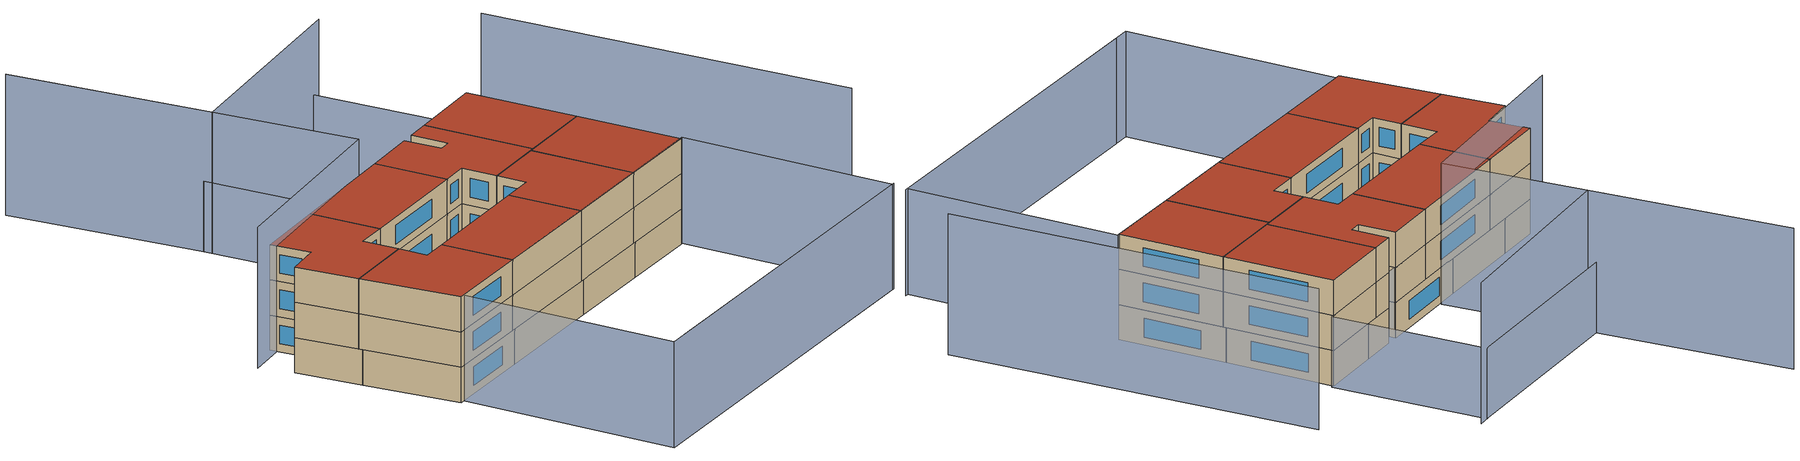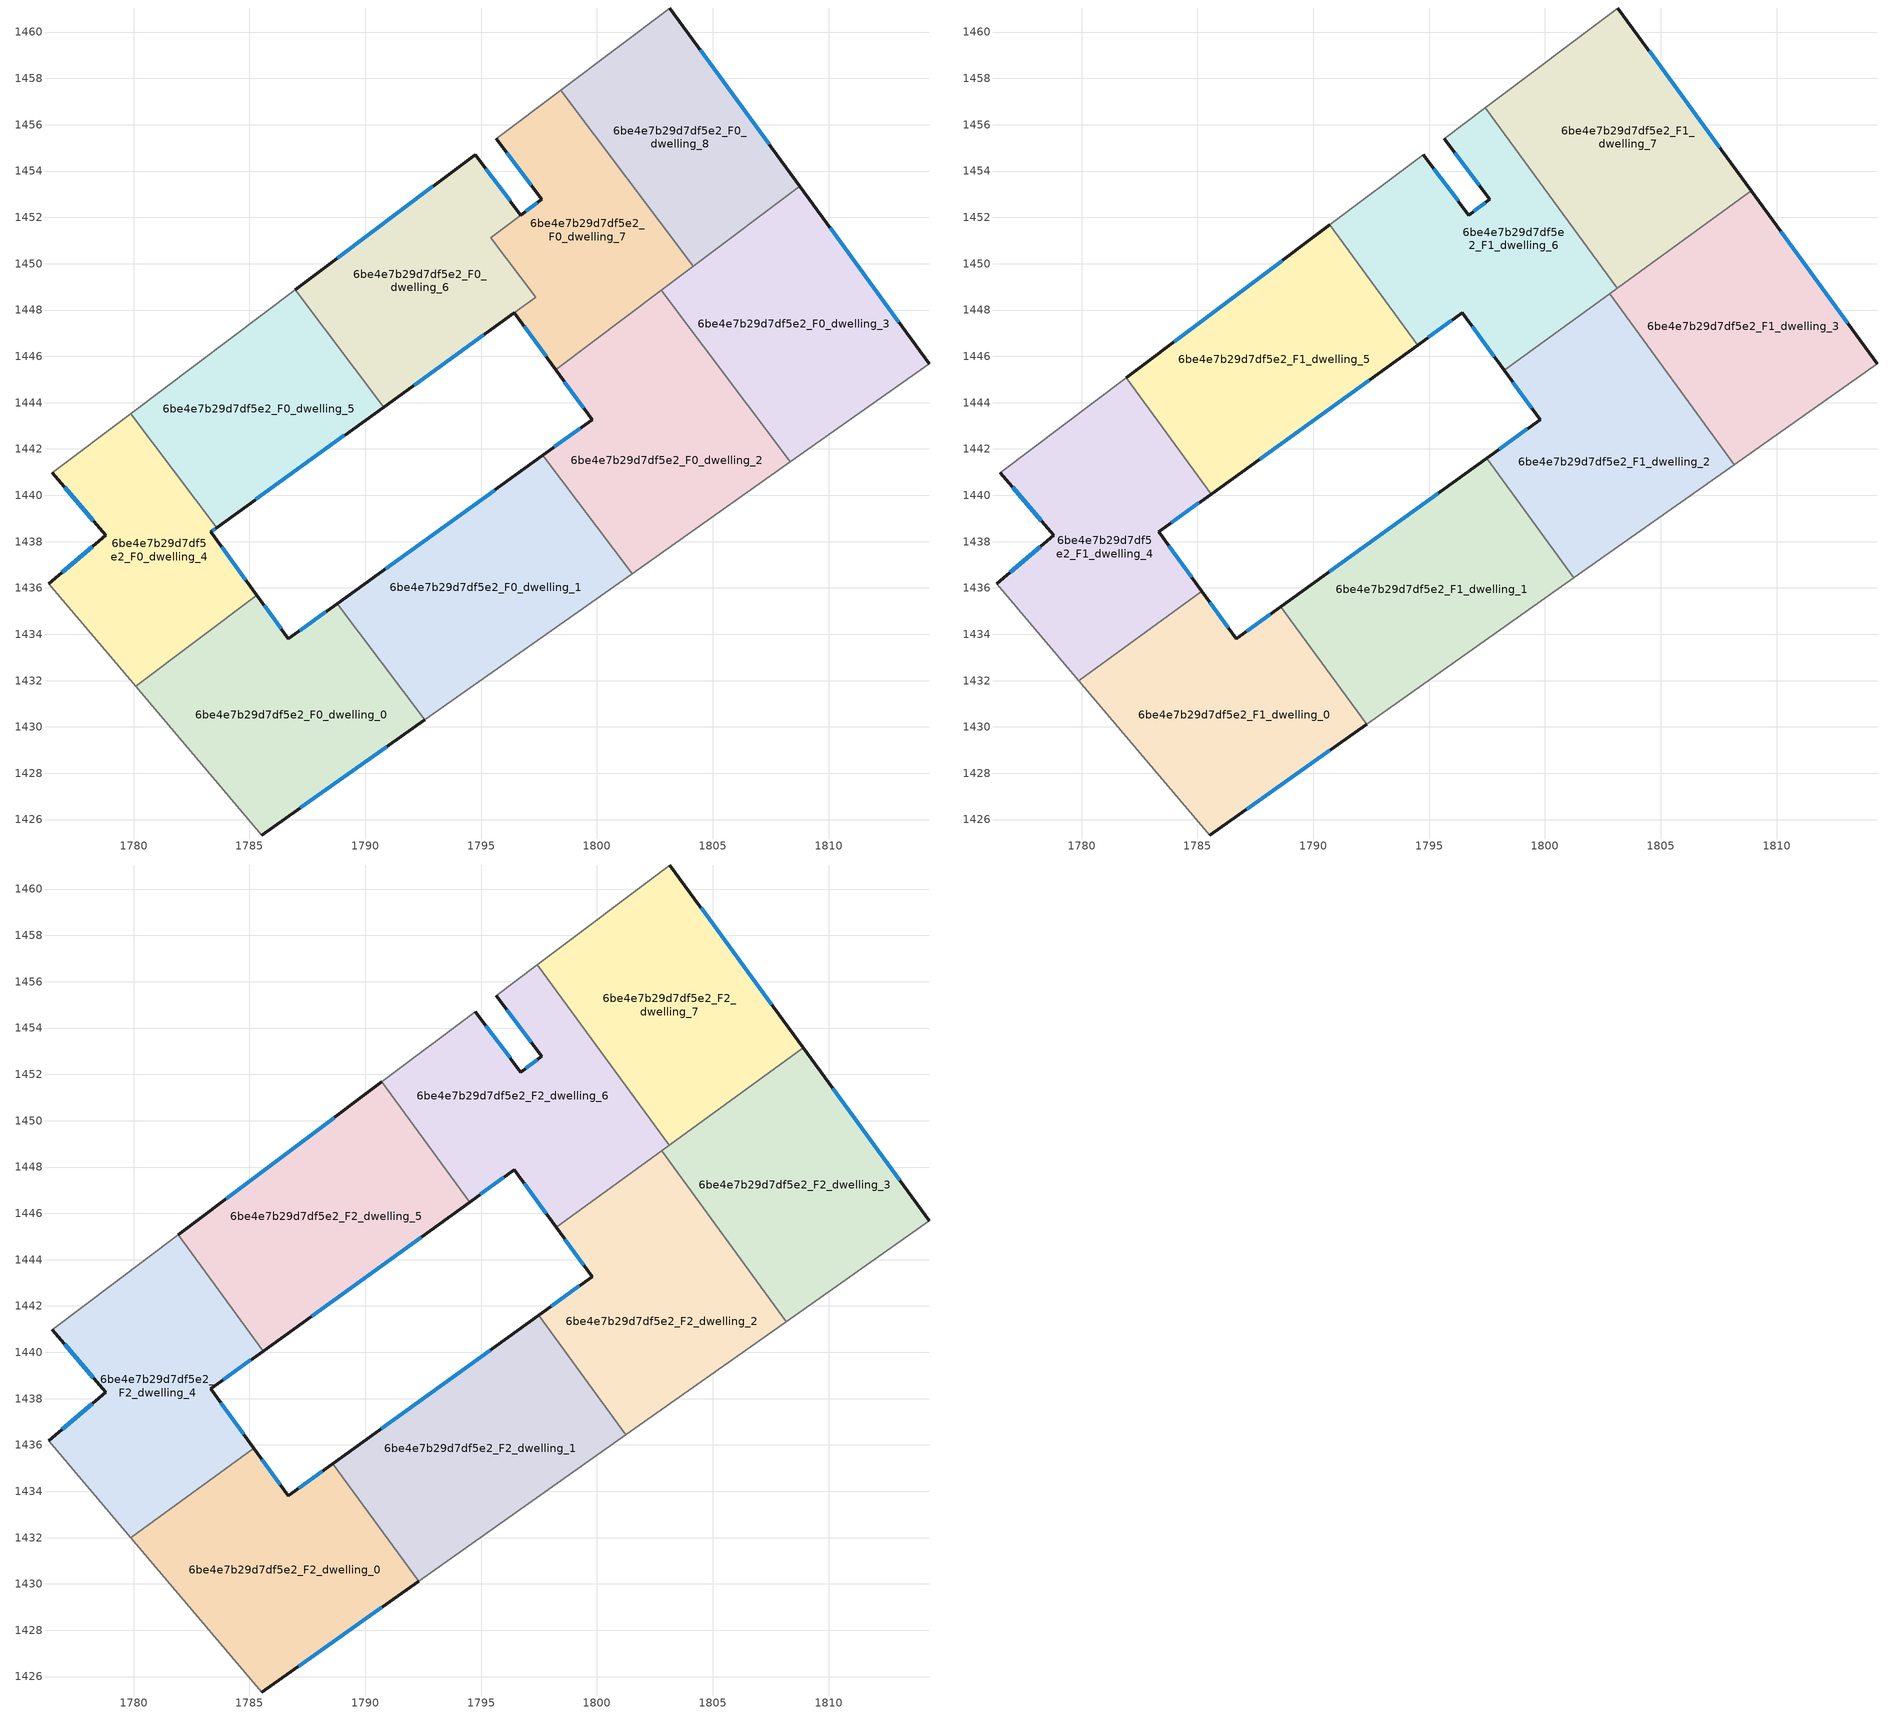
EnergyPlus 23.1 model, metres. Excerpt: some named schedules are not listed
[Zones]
6be4e7b29d7df5e2_F0_dwelling_0
 floor ground (EU_floor_Construction): 1788.79,1435.32 1792.57,1430.3 1785.54,1425.33 1780.09,1431.75 1785.32,1435.69 1786.68,1433.8 z0
 wall outside (EU_wall_Construction): 1785.54,1425.33 1792.57,1430.3 / 1788.79,1435.32 1786.68,1433.8 1785.32,1435.69 z0:3
 wall to 6be4e7b29d7df5e2_F0_dwelling_1 (EU_wall_Construction): 1792.57,1430.3 1788.79,1435.32 z0:3
 wall adiabatic (EU_wall_Construction): 1780.09,1431.75 1785.54,1425.33 z0:3
 wall to 6be4e7b29d7df5e2_F0_dwelling_4 (EU_wall_Construction): 1785.32,1435.69 1780.09,1431.75 z0:3
 window (EU_Window_Construction): 1787.19,1426.5 1790.92,1429.14 / 1786.36,1434.25 1785.64,1435.25 / 1788.3,1434.97 1787.18,1434.16 z0.7:2.3
6be4e7b29d7df5e2_F0_dwelling_1
 floor ground (EU_floor_Construction): 1797.67,1441.73 1801.52,1436.62 1792.57,1430.3 1788.79,1435.32 z0
 wall outside (EU_wall_Construction): 1797.67,1441.73 1788.79,1435.32 z0:3
 wall to 6be4e7b29d7df5e2_F0_dwelling_2 (EU_wall_Construction): 1801.52,1436.62 1797.67,1441.73 z0:3
 wall adiabatic (EU_wall_Construction): 1792.57,1430.3 1801.52,1436.62 z0:3
 window (EU_Window_Construction): 1795.58,1440.23 1790.88,1436.83 z0.7:2.3
6be4e7b29d7df5e2_F0_dwelling_2
 floor ground (EU_floor_Construction): 1802.78,1448.85 1808.35,1441.45 1801.52,1436.62 1797.67,1441.73 1799.79,1443.26 1798.23,1445.42 z0
 wall outside (EU_wall_Construction): 1798.23,1445.42 1799.79,1443.26 1797.67,1441.73 z0:3
 wall to 6be4e7b29d7df5e2_F0_dwelling_3 (EU_wall_Construction): 1808.35,1441.45 1802.78,1448.85 z0:3
 wall adiabatic (EU_wall_Construction): 1801.52,1436.62 1808.35,1441.45 z0:3
 wall to 6be4e7b29d7df5e2_F0_dwelling_7 (EU_wall_Construction): 1802.78,1448.85 1798.23,1445.42 z0:3
 window (EU_Window_Construction): 1799.29,1442.9 1798.17,1442.09 / 1798.59,1444.91 1799.42,1443.77 z0.7:2.3
6be4e7b29d7df5e2_F0_dwelling_3
 floor ground (EU_floor_Construction): 1808.76,1453.35 1814.35,1445.68 1808.35,1441.45 1802.78,1448.85 z0
 wall outside (EU_wall_Construction): 1814.35,1445.68 1808.76,1453.35 z0:3
 wall adiabatic (EU_wall_Construction): 1808.35,1441.45 1814.35,1445.68 z0:3
 wall to 6be4e7b29d7df5e2_F0_dwelling_8 (EU_wall_Construction): 1808.76,1453.35 1804.16,1449.88 z0:3
 wall to 6be4e7b29d7df5e2_F0_dwelling_7 (EU_wall_Construction): 1804.16,1449.88 1802.78,1448.85 z0:3
 window (EU_Window_Construction): 1813.04,1447.48 1810.07,1451.55 z0.7:2.3
6be4e7b29d7df5e2_F0_dwelling_4
 floor ground (EU_floor_Construction): 1783.58,1438.6 1783.33,1438.42 1785.32,1435.69 1780.09,1431.75 1776.34,1436.18 1778.8,1438.27 1776.49,1440.98 1779.87,1443.52 z0
 wall outside (EU_wall_Construction): 1785.32,1435.69 1783.33,1438.42 1783.58,1438.6 / 1776.49,1440.98 1778.8,1438.27 1776.34,1436.18 z0:3
 wall to 6be4e7b29d7df5e2_F0_dwelling_5 (EU_wall_Construction): 1783.58,1438.6 1779.87,1443.52 z0:3
 wall adiabatic (EU_wall_Construction): 1776.34,1436.18 1780.09,1431.75 / 1779.87,1443.52 1776.49,1440.98 z0:3
 window (EU_Window_Construction): 1783.39,1438.46 1783.52,1438.56 / 1784.85,1436.33 1783.8,1437.78 / 1778.22,1437.78 1776.91,1436.67 / 1777.03,1440.35 1778.26,1438.91 z0.7:2.3
6be4e7b29d7df5e2_F0_dwelling_5
 floor ground (EU_floor_Construction): 1786.98,1448.87 1790.79,1443.8 1783.58,1438.6 1779.87,1443.52 z0
 wall outside (EU_wall_Construction): 1783.58,1438.6 1790.79,1443.8 z0:3
 wall adiabatic (EU_wall_Construction): 1786.98,1448.87 1779.87,1443.52 z0:3
 wall to 6be4e7b29d7df5e2_F0_dwelling_6 (EU_wall_Construction): 1790.79,1443.8 1786.98,1448.87 z0:3
 window (EU_Window_Construction): 1785.27,1439.82 1789.1,1442.58 z0.7:2.3
 ceiling adiabatic (EU_roof_Construction): 1790.79,1443.81 1786.98,1448.87 1781.94,1445.08 1785.59,1440.06 z3
6be4e7b29d7df5e2_F0_dwelling_6
 floor ground (EU_floor_Construction): 1794.75,1454.71 1796.72,1452.1 1795.42,1451.13 1797.36,1448.55 1790.79,1443.8 1786.98,1448.87 z0
 wall outside (EU_wall_Construction): 1790.79,1443.8 1796.43,1447.88 / 1796.72,1452.1 1794.75,1454.71 1786.98,1448.87 z0:3
 wall to 6be4e7b29d7df5e2_F0_dwelling_7 (EU_wall_Construction): 1796.44,1447.88 1797.36,1448.55 1795.43,1451.12 / 1795.42,1451.13 1796.72,1452.1 z0:3
 window (EU_Window_Construction): 1792.11,1444.76 1795.11,1446.92 / 1792.92,1453.34 1788.8,1450.24 / 1796.26,1452.71 1795.21,1454.1 z0.7:2.3
 ceiling adiabatic (EU_roof_Construction): 1794.51,1446.49 1790.72,1451.68 1786.98,1448.87 1790.79,1443.81 z3
6be4e7b29d7df5e2_F0_dwelling_7
 floor ground (EU_floor_Construction): 1798.43,1457.49 1804.16,1449.88 1798.23,1445.42 1796.44,1447.88 1797.36,1448.55 1795.43,1451.12 1796.72,1452.1 1797.63,1452.78 1795.65,1455.4 z0
 wall outside (EU_wall_Construction): 1795.65,1455.4 1797.63,1452.78 1796.72,1452.1 / 1796.44,1447.88 1798.23,1445.42 z0:3
 wall adiabatic (EU_wall_Construction): 1798.43,1457.49 1795.65,1455.4 z0:3
 wall to 6be4e7b29d7df5e2_F0_dwelling_8 (EU_wall_Construction): 1804.16,1449.88 1798.43,1457.49 z0:3
 window (EU_Window_Construction): 1797.42,1452.62 1796.94,1452.26 / 1796.12,1454.78 1797.16,1453.39 / 1796.86,1447.3 1797.81,1445.99 z0.7:2.3
6be4e7b29d7df5e2_F0_dwelling_8
 floor ground (EU_floor_Construction): 1803.15,1461.04 1808.76,1453.35 1804.16,1449.88 1798.43,1457.49 z0
 wall outside (EU_wall_Construction): 1808.76,1453.35 1803.15,1461.04 z0:3
 wall adiabatic (EU_wall_Construction): 1803.15,1461.04 1798.43,1457.49 z0:3
 window (EU_Window_Construction): 1807.44,1455.15 1804.47,1459.23 z0.7:2.3
6be4e7b29d7df5e2_F1_dwelling_0
 floor to 6be4e7b29d7df5e2_F0_dwelling_0 (EU_floor_Construction): 1788.6,1435.18 1792.3,1430.11 1785.54,1425.33 1780.09,1431.75 1785.32,1435.69 1786.68,1433.8 z3
 floor to 6be4e7b29d7df5e2_F0_dwelling_4 (EU_floor_Construction): 1785.19,1435.87 1785.32,1435.69 1780.09,1431.75 1779.88,1432 z3
 wall outside (EU_wall_Construction): 1785.54,1425.33 1792.3,1430.11 / 1788.6,1435.18 1786.68,1433.8 1785.19,1435.87 z3:6
 wall to 6be4e7b29d7df5e2_F1_dwelling_1 (EU_wall_Construction): 1792.3,1430.11 1788.6,1435.18 z3:6
 wall adiabatic (EU_wall_Construction): 1779.88,1432 1785.54,1425.33 z3:6
 wall to 6be4e7b29d7df5e2_F1_dwelling_4 (EU_wall_Construction): 1785.19,1435.87 1779.88,1432 z3:6
 window (EU_Window_Construction): 1787.13,1426.46 1790.71,1428.99 / 1786.33,1434.29 1785.54,1435.38 / 1788.15,1434.86 1787.13,1434.13 z3.7:5.3
6be4e7b29d7df5e2_F1_dwelling_1
 floor to 6be4e7b29d7df5e2_F0_dwelling_1 (EU_floor_Construction): 1797.48,1441.6 1801.25,1436.43 1792.57,1430.3 1788.79,1435.32 z3
 floor to 6be4e7b29d7df5e2_F0_dwelling_0 (EU_floor_Construction): 1788.79,1435.32 1792.57,1430.3 1792.3,1430.11 1788.6,1435.18 z3
 wall outside (EU_wall_Construction): 1797.48,1441.6 1788.6,1435.18 z3:6
 wall to 6be4e7b29d7df5e2_F1_dwelling_2 (EU_wall_Construction): 1801.25,1436.43 1797.48,1441.6 z3:6
 wall adiabatic (EU_wall_Construction): 1792.3,1430.11 1801.25,1436.43 z3:6
 window (EU_Window_Construction): 1795.4,1440.09 1790.69,1436.69 z3.7:5.3
6be4e7b29d7df5e2_F1_dwelling_2
 floor to 6be4e7b29d7df5e2_F0_dwelling_2 (EU_floor_Construction): 1802.79,1448.7 1808.18,1441.32 1801.52,1436.62 1797.67,1441.73 1799.79,1443.26 1798.25,1445.39 z3
 floor to 6be4e7b29d7df5e2_F0_dwelling_1 (EU_floor_Construction): 1797.67,1441.73 1801.52,1436.62 1801.25,1436.43 1797.48,1441.6 z3
 wall outside (EU_wall_Construction): 1798.25,1445.39 1799.79,1443.26 1797.48,1441.6 z3:6
 wall to 6be4e7b29d7df5e2_F1_dwelling_3 (EU_wall_Construction): 1808.18,1441.32 1802.79,1448.7 z3:6
 wall adiabatic (EU_wall_Construction): 1801.25,1436.43 1808.18,1441.32 z3:6
 wall to 6be4e7b29d7df5e2_F1_dwelling_6 (EU_wall_Construction): 1802.79,1448.7 1798.25,1445.39 z3:6
 window (EU_Window_Construction): 1799.25,1442.87 1798.02,1441.99 / 1798.61,1444.89 1799.43,1443.76 z3.7:5.3
6be4e7b29d7df5e2_F1_dwelling_3
 floor to 6be4e7b29d7df5e2_F0_dwelling_3 (EU_floor_Construction): 1808.9,1453.15 1814.35,1445.68 1808.35,1441.45 1802.86,1448.75 z3
 floor to 6be4e7b29d7df5e2_F0_dwelling_2 (EU_floor_Construction): 1802.86,1448.75 1808.35,1441.45 1808.18,1441.32 1802.79,1448.7 z3
 wall outside (EU_wall_Construction): 1814.35,1445.68 1808.9,1453.15 z3:6
 wall adiabatic (EU_wall_Construction): 1808.18,1441.32 1814.35,1445.68 z3:6
 wall to 6be4e7b29d7df5e2_F1_dwelling_7 (EU_wall_Construction): 1808.9,1453.15 1803.12,1448.94 z3:6
 wall to 6be4e7b29d7df5e2_F1_dwelling_6 (EU_wall_Construction): 1803.12,1448.94 1802.8,1448.7 z3:6
 window (EU_Window_Construction): 1813.07,1447.44 1810.18,1451.4 z3.7:5.3
6be4e7b29d7df5e2_F1_dwelling_4
 floor to 6be4e7b29d7df5e2_F0_dwelling_4 (EU_floor_Construction): 1783.58,1438.6 1783.33,1438.42 1785.19,1435.87 1779.88,1432 1776.34,1436.18 1778.8,1438.27 1776.49,1440.98 1779.87,1443.52 z3
 floor to 6be4e7b29d7df5e2_F0_dwelling_5 (EU_floor_Construction): 1781.94,1445.08 1785.59,1440.06 1783.58,1438.6 1779.87,1443.52 z3
 wall outside (EU_wall_Construction): 1785.19,1435.87 1783.33,1438.42 1785.59,1440.06 / 1776.49,1440.98 1778.8,1438.27 1776.34,1436.18 z3:6
 wall to 6be4e7b29d7df5e2_F1_dwelling_5 (EU_wall_Construction): 1785.59,1440.06 1781.94,1445.08 z3:6
 wall adiabatic (EU_wall_Construction): 1776.34,1436.18 1779.88,1432 / 1781.94,1445.08 1776.49,1440.98 z3:6
 window (EU_Window_Construction): 1783.86,1438.81 1785.06,1439.67 / 1784.75,1436.47 1783.77,1437.82 / 1778.22,1437.78 1776.91,1436.67 / 1777.03,1440.35 1778.26,1438.91 z3.7:5.3
6be4e7b29d7df5e2_F1_dwelling_5
 floor adiabatic (EU_floor_Construction): 1790.72,1451.68 1794.51,1446.49 1785.59,1440.06 1781.94,1445.08 z3
 wall outside (EU_wall_Construction): 1790.72,1451.68 1781.94,1445.08 / 1785.59,1440.06 1794.51,1446.49 z3:6
 wall to 6be4e7b29d7df5e2_F1_dwelling_6 (EU_wall_Construction): 1794.51,1446.49 1790.72,1451.68 z3:6
 window (EU_Window_Construction): 1788.66,1450.13 1784,1446.63 / 1787.69,1441.57 1792.41,1444.98 z3.7:5.3
6be4e7b29d7df5e2_F1_dwelling_6
 floor to 6be4e7b29d7df5e2_F0_dwelling_6 (EU_floor_Construction): 1794.75,1454.71 1796.72,1452.1 1795.42,1451.13 1797.36,1448.55 1794.51,1446.49 1790.72,1451.68 z3
 floor to 6be4e7b29d7df5e2_F0_dwelling_3 (EU_floor_Construction): 1803.04,1449.04 1803.12,1448.94 1802.86,1448.75 1802.78,1448.85 z3
 floor to 6be4e7b29d7df5e2_F0_dwelling_7 (EU_floor_Construction): 1797.43,1456.74 1803.04,1449.04 1798.23,1445.42 1796.44,1447.88 1797.36,1448.55 1795.43,1451.12 1796.65,1452.05 1797.63,1452.78 1795.65,1455.4 z3
 floor to 6be4e7b29d7df5e2_F0_dwelling_2 (EU_floor_Construction): 1802.78,1448.85 1802.86,1448.75 1798.25,1445.39 1798.23,1445.42 z3
 wall outside (EU_wall_Construction): 1795.65,1455.4 1797.63,1452.78 1796.72,1452.1 1794.75,1454.71 / 1794.51,1446.49 1796.44,1447.88 1798.25,1445.39 z3:6
 wall adiabatic (EU_wall_Construction): 1797.43,1456.74 1795.65,1455.4 / 1794.75,1454.71 1790.72,1451.68 z3:6
 wall to 6be4e7b29d7df5e2_F1_dwelling_7 (EU_wall_Construction): 1803.12,1448.94 1797.43,1456.74 z3:6
 window (EU_Window_Construction): 1796.12,1454.78 1797.16,1453.39 / 1796.86,1447.3 1797.82,1445.97 / 1794.96,1446.82 1795.98,1447.56 / 1796.26,1452.71 1795.21,1454.1 / 1797.42,1452.62 1796.94,1452.26 z3.7:5.3
6be4e7b29d7df5e2_F1_dwelling_7
 floor to 6be4e7b29d7df5e2_F0_dwelling_7 (EU_floor_Construction): 1798.43,1457.48 1804.16,1449.88 1803.04,1449.04 1797.43,1456.74 z3
 floor to 6be4e7b29d7df5e2_F0_dwelling_8 (EU_floor_Construction): 1803.15,1461.04 1808.76,1453.35 1804.16,1449.88 1798.43,1457.48 z3
 floor to 6be4e7b29d7df5e2_F0_dwelling_3 (EU_floor_Construction): 1808.76,1453.35 1808.9,1453.15 1803.12,1448.94 1803.04,1449.04 z3
 wall outside (EU_wall_Construction): 1808.9,1453.15 1803.15,1461.04 z3:6
 wall adiabatic (EU_wall_Construction): 1803.15,1461.04 1797.43,1456.74 z3:6
 window (EU_Window_Construction): 1807.55,1455.01 1804.5,1459.19 z3.7:5.3
6be4e7b29d7df5e2_F2_dwelling_0
 floor to 6be4e7b29d7df5e2_F1_dwelling_0 (EU_floor_Construction): 1788.6,1435.18 1792.3,1430.11 1785.54,1425.33 1779.88,1432 1785.19,1435.87 1786.68,1433.8 z6
 wall outside (EU_wall_Construction): 1785.54,1425.33 1792.3,1430.11 / 1788.6,1435.18 1786.68,1433.8 1785.19,1435.87 z6:9
 wall to 6be4e7b29d7df5e2_F2_dwelling_1 (EU_wall_Construction): 1792.3,1430.11 1788.6,1435.18 z6:9
 wall adiabatic (EU_wall_Construction): 1779.88,1432 1785.54,1425.33 z6:9
 wall to 6be4e7b29d7df5e2_F2_dwelling_4 (EU_wall_Construction): 1785.19,1435.87 1779.88,1432 z6:9
 window (EU_Window_Construction): 1787.13,1426.46 1790.71,1428.99 / 1786.33,1434.29 1785.54,1435.38 / 1788.15,1434.86 1787.13,1434.13 z6.7:8.3
 roof outside (EU_roof_Construction): 1792.3,1430.11 1788.6,1435.18 1786.68,1433.8 1785.19,1435.87 1779.88,1432 1785.54,1425.33 z9
6be4e7b29d7df5e2_F2_dwelling_1
 floor to 6be4e7b29d7df5e2_F1_dwelling_1 (EU_floor_Construction): 1797.48,1441.6 1801.25,1436.43 1792.3,1430.11 1788.6,1435.18 z6
 wall outside (EU_wall_Construction): 1797.48,1441.6 1788.6,1435.18 z6:9
 wall to 6be4e7b29d7df5e2_F2_dwelling_2 (EU_wall_Construction): 1801.25,1436.43 1797.48,1441.6 z6:9
 wall adiabatic (EU_wall_Construction): 1792.3,1430.11 1801.25,1436.43 z6:9
 window (EU_Window_Construction): 1795.4,1440.09 1790.69,1436.69 z6.7:8.3
 roof outside (EU_roof_Construction): 1801.25,1436.43 1797.48,1441.6 1788.6,1435.18 1792.3,1430.11 z9
6be4e7b29d7df5e2_F2_dwelling_2
 floor to 6be4e7b29d7df5e2_F1_dwelling_2 (EU_floor_Construction): 1802.79,1448.7 1808.18,1441.32 1801.25,1436.43 1797.48,1441.6 1799.79,1443.26 1798.25,1445.39 z6
 wall outside (EU_wall_Construction): 1798.25,1445.39 1799.79,1443.26 1797.48,1441.6 z6:9
 wall to 6be4e7b29d7df5e2_F2_dwelling_3 (EU_wall_Construction): 1808.18,1441.32 1802.79,1448.7 z6:9
 wall adiabatic (EU_wall_Construction): 1801.25,1436.43 1808.18,1441.32 z6:9
 wall to 6be4e7b29d7df5e2_F2_dwelling_6 (EU_wall_Construction): 1802.79,1448.7 1798.25,1445.39 z6:9
 window (EU_Window_Construction): 1799.25,1442.87 1798.02,1441.99 / 1798.61,1444.89 1799.43,1443.76 z6.7:8.3
 roof outside (EU_roof_Construction): 1808.18,1441.32 1802.79,1448.7 1798.25,1445.39 1799.79,1443.26 1797.48,1441.6 1801.25,1436.43 z9
6be4e7b29d7df5e2_F2_dwelling_3
 floor to 6be4e7b29d7df5e2_F1_dwelling_3 (EU_floor_Construction): 1808.9,1453.15 1814.35,1445.68 1808.18,1441.32 1802.79,1448.7 z6
 wall outside (EU_wall_Construction): 1814.35,1445.68 1808.9,1453.15 z6:9
 wall adiabatic (EU_wall_Construction): 1808.18,1441.32 1814.35,1445.68 z6:9
 wall to 6be4e7b29d7df5e2_F2_dwelling_7 (EU_wall_Construction): 1808.9,1453.15 1803.12,1448.94 z6:9
 wall to 6be4e7b29d7df5e2_F2_dwelling_6 (EU_wall_Construction): 1803.12,1448.94 1802.8,1448.7 z6:9
 window (EU_Window_Construction): 1813.07,1447.44 1810.18,1451.4 z6.7:8.3
 roof outside (EU_roof_Construction): 1814.35,1445.68 1808.9,1453.15 1802.79,1448.7 1808.18,1441.32 z9
6be4e7b29d7df5e2_F2_dwelling_4
 floor to 6be4e7b29d7df5e2_F1_dwelling_4 (EU_floor_Construction): 1781.94,1445.08 1785.59,1440.06 1783.33,1438.42 1785.19,1435.87 1779.88,1432 1776.34,1436.18 1778.8,1438.27 1776.49,1440.98 z6
 wall outside (EU_wall_Construction): 1785.19,1435.87 1783.33,1438.42 1785.59,1440.06 / 1776.49,1440.98 1778.8,1438.27 1776.34,1436.18 z6:9
 wall to 6be4e7b29d7df5e2_F2_dwelling_5 (EU_wall_Construction): 1785.59,1440.06 1781.94,1445.08 z6:9
 wall adiabatic (EU_wall_Construction): 1776.34,1436.18 1779.88,1432 / 1781.94,1445.08 1776.49,1440.98 z6:9
 window (EU_Window_Construction): 1783.86,1438.81 1785.06,1439.67 / 1784.75,1436.47 1783.77,1437.82 / 1778.22,1437.78 1776.91,1436.67 / 1777.03,1440.35 1778.26,1438.91 z6.7:8.3
 roof outside (EU_roof_Construction): 1785.19,1435.87 1783.33,1438.42 1785.59,1440.06 1781.94,1445.08 1776.49,1440.98 1778.8,1438.27 1776.34,1436.18 1779.88,1432 z9
6be4e7b29d7df5e2_F2_dwelling_5
 floor to 6be4e7b29d7df5e2_F1_dwelling_5 (EU_floor_Construction): 1790.72,1451.68 1794.51,1446.49 1785.59,1440.06 1781.94,1445.08 z6
 wall outside (EU_wall_Construction): 1790.72,1451.68 1781.94,1445.08 / 1785.59,1440.06 1794.51,1446.49 z6:9
 wall to 6be4e7b29d7df5e2_F2_dwelling_6 (EU_wall_Construction): 1794.51,1446.49 1790.72,1451.68 z6:9
 window (EU_Window_Construction): 1788.66,1450.13 1784,1446.63 / 1787.69,1441.57 1792.41,1444.98 z6.7:8.3
 roof outside (EU_roof_Construction): 1794.51,1446.49 1790.72,1451.68 1781.94,1445.08 1785.59,1440.06 z9
6be4e7b29d7df5e2_F2_dwelling_6
 floor to 6be4e7b29d7df5e2_F1_dwelling_6 (EU_floor_Construction): 1797.43,1456.74 1803.12,1448.94 1798.25,1445.39 1796.44,1447.88 1794.51,1446.49 1790.72,1451.68 1794.75,1454.71 1796.72,1452.1 1797.63,1452.78 1795.65,1455.4 z6
 wall outside (EU_wall_Construction): 1795.65,1455.4 1797.63,1452.78 1796.72,1452.1 1794.75,1454.71 / 1794.51,1446.49 1796.44,1447.88 1798.25,1445.39 z6:9
 wall adiabatic (EU_wall_Construction): 1797.43,1456.74 1795.65,1455.4 / 1794.75,1454.71 1790.72,1451.68 z6:9
 wall to 6be4e7b29d7df5e2_F2_dwelling_7 (EU_wall_Construction): 1803.12,1448.94 1797.43,1456.74 z6:9
 window (EU_Window_Construction): 1796.12,1454.78 1797.16,1453.39 / 1796.86,1447.3 1797.82,1445.97 / 1794.96,1446.82 1795.98,1447.56 / 1796.26,1452.71 1795.21,1454.1 / 1797.42,1452.62 1796.94,1452.26 z6.7:8.3
 roof outside (EU_roof_Construction): 1803.12,1448.94 1797.43,1456.74 1795.65,1455.4 1797.63,1452.78 1796.72,1452.1 1794.75,1454.71 1790.72,1451.68 1794.51,1446.49 1796.44,1447.88 1798.25,1445.39 z9
6be4e7b29d7df5e2_F2_dwelling_7
 floor to 6be4e7b29d7df5e2_F1_dwelling_7 (EU_floor_Construction): 1803.15,1461.04 1808.9,1453.15 1803.12,1448.94 1797.43,1456.74 z6
 wall outside (EU_wall_Construction): 1808.9,1453.15 1803.15,1461.04 z6:9
 wall adiabatic (EU_wall_Construction): 1803.15,1461.04 1797.43,1456.74 z6:9
 window (EU_Window_Construction): 1807.55,1455.01 1804.5,1459.19 z6.7:8.3
 roof outside (EU_roof_Construction): 1808.9,1453.15 1803.15,1461.04 1797.43,1456.74 1803.12,1448.94 z9
shading: 1798,1411.16 1825.57,1430.71 / 1825.37,1430.56 1796.73,1410.24 / 1796.73,1410.24 1785.86,1425.56 / 1785.86,1425.56 1814.5,1445.88 / 1814.5,1445.88 1825.37,1430.56 z0:9; 1769.38,1473.64 1788.71,1450.32 / 1788.71,1450.32 1774.13,1438.24 / 1795.97,1472.68 1780.67,1460.01 / 1780.67,1460.01 1769.38,1473.65 / 1827.62,1442.55 1807.92,1468.25 z0:12; 1780.2,1460.57 1795.15,1472 / 1795.15,1472 1803.39,1461.22 / 1803.39,1461.22 1788.44,1449.79 / 1788.44,1449.79 1780.2,1460.57 z0:6
[Building]
EU S2 Campaign: North Axis=0; Terrain=City; Solar Distribution=FullExterior
[Site:Location]
Budapest.Ferenc.Liszt.Intl.AP: Latitude=47.437; Longitude=19.256; Time Zone=1; Elevation=185
[SizingPeriod:WeatherFileDays]
AnnualSizingPeriod: Begin Month=1; Begin Day of Month=1; End Month=12; End Day of Month=31; Day of Week for Start Day=Monday; Use Weather File Daylight Saving Period=No; Use Weather File Rain and Snow Indicators=No
[MATERIAL]
EU_InternalMass_Material: Roughness=MediumRough; Thickness=0.1; Conductivity=1; Density=1800; Specific Heat=900; Thermal Absorptance=0.9; Solar Absorptance=0.7; Visible Absorptance=0.7
[MATERIAL:NOMASS] Roughness=MediumRough; Thermal Absorptance=0.9; Solar Absorptance=0.7; Visible Absorptance=0.7
Name | Thermal Resistance
EU_wall_NoMass | 0.832559
EU_roof_NoMass | 1.39638
EU_floor_NoMass | 0.872794
[WINDOWMATERIAL:SIMPLEGLAZINGSYSTEM]
EU_Window_SimpleGlazing: UFactor=2.79869; Solar Heat Gain Coefficient=0.75; Visible Transmittance=0.75
[CONSTRUCTION]
EU_wall_Construction: EU_wall_NoMass
EU_roof_Construction: EU_roof_NoMass
EU_floor_Construction: EU_floor_NoMass
EU_Window_Construction: EU_Window_SimpleGlazing
EU_InternalMass_Construction: EU_InternalMass_Material
[ZONE] Type=1; Multiplier=1; Ceiling Height=autocalculate; Floor Area=autocalculate; Part of Total Floor Area=Yes
Name | Volume
6be4e7b29d7df5e2_F0_dwelling_0 | 208.327
6be4e7b29d7df5e2_F1_dwelling_0; 6be4e7b29d7df5e2_F2_dwelling_0 | 208.338
6be4e7b29d7df5e2_F0_dwelling_1 | 208.334
6be4e7b29d7df5e2_F1_dwelling_1; 6be4e7b29d7df5e2_F2_dwelling_1 | 208.351
6be4e7b29d7df5e2_F0_dwelling_2 | 208.349
6be4e7b29d7df5e2_F1_dwelling_2; 6be4e7b29d7df5e2_F2_dwelling_2; 6be4e7b29d7df5e2_F1_dwelling_6; 6be4e7b29d7df5e2_F2_dwelling_6 | 208.348
6be4e7b29d7df5e2_F0_dwelling_3 | 208.34
6be4e7b29d7df5e2_F1_dwelling_3; 6be4e7b29d7df5e2_F2_dwelling_3 | 208.326
6be4e7b29d7df5e2_F0_dwelling_4; 6be4e7b29d7df5e2_F0_dwelling_5 | 166.672
6be4e7b29d7df5e2_F1_dwelling_4; 6be4e7b29d7df5e2_F2_dwelling_4 | 208.339
6be4e7b29d7df5e2_F1_dwelling_5; 6be4e7b29d7df5e2_F2_dwelling_5 | 208.33
6be4e7b29d7df5e2_F0_dwelling_6 | 171.912
6be4e7b29d7df5e2_F0_dwelling_7 | 161.425
6be4e7b29d7df5e2_F1_dwelling_7; 6be4e7b29d7df5e2_F2_dwelling_7 | 208.325
6be4e7b29d7df5e2_F0_dwelling_8 | 166.685
[INTERNALMASS] Construction=EU_InternalMass_Construction
Name | Zone or ZoneList | Surface Area
6be4e7b29d7df5e2_F0_dwelling_0_EU_InternalMass | 6be4e7b29d7df5e2_F0_dwelling_0 | 69.4423
6be4e7b29d7df5e2_F0_dwelling_1_EU_InternalMass | 6be4e7b29d7df5e2_F0_dwelling_1 | 69.4446
6be4e7b29d7df5e2_F0_dwelling_2_EU_InternalMass | 6be4e7b29d7df5e2_F0_dwelling_2 | 69.4498
6be4e7b29d7df5e2_F0_dwelling_3_EU_InternalMass | 6be4e7b29d7df5e2_F0_dwelling_3 | 69.4469
6be4e7b29d7df5e2_F0_dwelling_4_EU_InternalMass | 6be4e7b29d7df5e2_F0_dwelling_4 | 55.5572
6be4e7b29d7df5e2_F0_dwelling_5_EU_InternalMass | 6be4e7b29d7df5e2_F0_dwelling_5 | 55.5574
6be4e7b29d7df5e2_F0_dwelling_6_EU_InternalMass | 6be4e7b29d7df5e2_F0_dwelling_6 | 57.3041
6be4e7b29d7df5e2_F0_dwelling_7_EU_InternalMass | 6be4e7b29d7df5e2_F0_dwelling_7 | 53.8123
6be4e7b29d7df5e2_F0_dwelling_8_EU_InternalMass | 6be4e7b29d7df5e2_F0_dwelling_8 | 55.5614
6be4e7b29d7df5e2_F1_dwelling_0_EU_InternalMass | 6be4e7b29d7df5e2_F1_dwelling_0 | 69.4461
6be4e7b29d7df5e2_F1_dwelling_1_EU_InternalMass | 6be4e7b29d7df5e2_F1_dwelling_1 | 69.4504
6be4e7b29d7df5e2_F1_dwelling_2_EU_InternalMass | 6be4e7b29d7df5e2_F1_dwelling_2 | 69.4495
6be4e7b29d7df5e2_F1_dwelling_3_EU_InternalMass | 6be4e7b29d7df5e2_F1_dwelling_3 | 69.4419
6be4e7b29d7df5e2_F1_dwelling_4_EU_InternalMass | 6be4e7b29d7df5e2_F1_dwelling_4 | 69.4463
6be4e7b29d7df5e2_F1_dwelling_5_EU_InternalMass | 6be4e7b29d7df5e2_F1_dwelling_5 | 69.4435
6be4e7b29d7df5e2_F1_dwelling_6_EU_InternalMass | 6be4e7b29d7df5e2_F1_dwelling_6 | 69.4492
6be4e7b29d7df5e2_F1_dwelling_7_EU_InternalMass | 6be4e7b29d7df5e2_F1_dwelling_7 | 69.4416
6be4e7b29d7df5e2_F2_dwelling_0_EU_InternalMass | 6be4e7b29d7df5e2_F2_dwelling_0 | 69.4461
6be4e7b29d7df5e2_F2_dwelling_1_EU_InternalMass | 6be4e7b29d7df5e2_F2_dwelling_1 | 69.4504
6be4e7b29d7df5e2_F2_dwelling_2_EU_InternalMass | 6be4e7b29d7df5e2_F2_dwelling_2 | 69.4495
6be4e7b29d7df5e2_F2_dwelling_3_EU_InternalMass | 6be4e7b29d7df5e2_F2_dwelling_3 | 69.4419
6be4e7b29d7df5e2_F2_dwelling_4_EU_InternalMass | 6be4e7b29d7df5e2_F2_dwelling_4 | 69.4463
6be4e7b29d7df5e2_F2_dwelling_5_EU_InternalMass | 6be4e7b29d7df5e2_F2_dwelling_5 | 69.4435
6be4e7b29d7df5e2_F2_dwelling_6_EU_InternalMass | 6be4e7b29d7df5e2_F2_dwelling_6 | 69.4492
6be4e7b29d7df5e2_F2_dwelling_7_EU_InternalMass | 6be4e7b29d7df5e2_F2_dwelling_7 | 69.4416
[OTHEREQUIPMENT] Fuel Type=Electricity; Design Level Calculation Method=Watts/Area; Power per Zone Floor Area=1; Fraction Latent=0; Fraction Radiant=0; Fraction Lost=0; Carbon Dioxide Generation Rate=0; EndUse Subcategory=EU_Step8_InternalGains
Name | Zone or ZoneList or Space or SpaceList | Schedule
EU_Step8_InternalGain_6be4e7b29d7df5e2_F0_dwelling_0_f000 | 6be4e7b29d7df5e2_F0_dwelling_0 | EU_Step8_GainSchedule_6be4e7b29d7df5e2_F0_dwelling_0_f000
EU_Step8_InternalGain_6be4e7b29d7df5e2_F0_dwelling_1_f000 | 6be4e7b29d7df5e2_F0_dwelling_1 | EU_Step8_GainSchedule_6be4e7b29d7df5e2_F0_dwelling_1_f000
EU_Step8_InternalGain_6be4e7b29d7df5e2_F0_dwelling_2_f000 | 6be4e7b29d7df5e2_F0_dwelling_2 | EU_Step8_GainSchedule_6be4e7b29d7df5e2_F0_dwelling_2_f000
EU_Step8_InternalGain_6be4e7b29d7df5e2_F0_dwelling_3_f000 | 6be4e7b29d7df5e2_F0_dwelling_3 | EU_Step8_GainSchedule_6be4e7b29d7df5e2_F0_dwelling_3_f000
EU_Step8_InternalGain_6be4e7b29d7df5e2_F0_dwelling_4_f000 | 6be4e7b29d7df5e2_F0_dwelling_4 | EU_Step8_GainSchedule_6be4e7b29d7df5e2_F0_dwelling_4_f000
EU_Step8_InternalGain_6be4e7b29d7df5e2_F0_dwelling_5_f000 | 6be4e7b29d7df5e2_F0_dwelling_5 | EU_Step8_GainSchedule_6be4e7b29d7df5e2_F0_dwelling_5_f000
EU_Step8_InternalGain_6be4e7b29d7df5e2_F0_dwelling_6_f000 | 6be4e7b29d7df5e2_F0_dwelling_6 | EU_Step8_GainSchedule_6be4e7b29d7df5e2_F0_dwelling_6_f000
EU_Step8_InternalGain_6be4e7b29d7df5e2_F0_dwelling_7_f000 | 6be4e7b29d7df5e2_F0_dwelling_7 | EU_Step8_GainSchedule_6be4e7b29d7df5e2_F0_dwelling_7_f000
EU_Step8_InternalGain_6be4e7b29d7df5e2_F0_dwelling_8_f000 | 6be4e7b29d7df5e2_F0_dwelling_8 | EU_Step8_GainSchedule_6be4e7b29d7df5e2_F0_dwelling_8_f000
EU_Step8_InternalGain_6be4e7b29d7df5e2_F1_dwelling_0_f000 | 6be4e7b29d7df5e2_F1_dwelling_0 | EU_Step8_GainSchedule_6be4e7b29d7df5e2_F1_dwelling_0_f000
EU_Step8_InternalGain_6be4e7b29d7df5e2_F1_dwelling_1_f000 | 6be4e7b29d7df5e2_F1_dwelling_1 | EU_Step8_GainSchedule_6be4e7b29d7df5e2_F1_dwelling_1_f000
EU_Step8_InternalGain_6be4e7b29d7df5e2_F1_dwelling_2_f000 | 6be4e7b29d7df5e2_F1_dwelling_2 | EU_Step8_GainSchedule_6be4e7b29d7df5e2_F1_dwelling_2_f000
EU_Step8_InternalGain_6be4e7b29d7df5e2_F1_dwelling_3_f000 | 6be4e7b29d7df5e2_F1_dwelling_3 | EU_Step8_GainSchedule_6be4e7b29d7df5e2_F1_dwelling_3_f000
EU_Step8_InternalGain_6be4e7b29d7df5e2_F1_dwelling_4_f000 | 6be4e7b29d7df5e2_F1_dwelling_4 | EU_Step8_GainSchedule_6be4e7b29d7df5e2_F1_dwelling_4_f000
EU_Step8_InternalGain_6be4e7b29d7df5e2_F1_dwelling_5_f000 | 6be4e7b29d7df5e2_F1_dwelling_5 | EU_Step8_GainSchedule_6be4e7b29d7df5e2_F1_dwelling_5_f000
EU_Step8_InternalGain_6be4e7b29d7df5e2_F1_dwelling_6_f000 | 6be4e7b29d7df5e2_F1_dwelling_6 | EU_Step8_GainSchedule_6be4e7b29d7df5e2_F1_dwelling_6_f000
EU_Step8_InternalGain_6be4e7b29d7df5e2_F1_dwelling_7_f000 | 6be4e7b29d7df5e2_F1_dwelling_7 | EU_Step8_GainSchedule_6be4e7b29d7df5e2_F1_dwelling_7_f000
EU_Step8_InternalGain_6be4e7b29d7df5e2_F2_dwelling_0_f000 | 6be4e7b29d7df5e2_F2_dwelling_0 | EU_Step8_GainSchedule_6be4e7b29d7df5e2_F2_dwelling_0_f000
EU_Step8_InternalGain_6be4e7b29d7df5e2_F2_dwelling_1_f000 | 6be4e7b29d7df5e2_F2_dwelling_1 | EU_Step8_GainSchedule_6be4e7b29d7df5e2_F2_dwelling_1_f000
EU_Step8_InternalGain_6be4e7b29d7df5e2_F2_dwelling_2_f000 | 6be4e7b29d7df5e2_F2_dwelling_2 | EU_Step8_GainSchedule_6be4e7b29d7df5e2_F2_dwelling_2_f000
EU_Step8_InternalGain_6be4e7b29d7df5e2_F2_dwelling_3_f000 | 6be4e7b29d7df5e2_F2_dwelling_3 | EU_Step8_GainSchedule_6be4e7b29d7df5e2_F2_dwelling_3_f000
EU_Step8_InternalGain_6be4e7b29d7df5e2_F2_dwelling_4_f000 | 6be4e7b29d7df5e2_F2_dwelling_4 | EU_Step8_GainSchedule_6be4e7b29d7df5e2_F2_dwelling_4_f000
EU_Step8_InternalGain_6be4e7b29d7df5e2_F2_dwelling_5_f000 | 6be4e7b29d7df5e2_F2_dwelling_5 | EU_Step8_GainSchedule_6be4e7b29d7df5e2_F2_dwelling_5_f000
EU_Step8_InternalGain_6be4e7b29d7df5e2_F2_dwelling_6_f000 | 6be4e7b29d7df5e2_F2_dwelling_6 | EU_Step8_GainSchedule_6be4e7b29d7df5e2_F2_dwelling_6_f000
EU_Step8_InternalGain_6be4e7b29d7df5e2_F2_dwelling_7_f000 | 6be4e7b29d7df5e2_F2_dwelling_7 | EU_Step8_GainSchedule_6be4e7b29d7df5e2_F2_dwelling_7_f000
[ZONEVENTILATION:DESIGNFLOWRATE] Schedule=EU_AlwaysOn; Design Flow Rate Calculation Method=AirChanges/Hour; Air Changes per Hour=0.475469; Ventilation Type=Natural; Fan Pressure Rise=0; Fan Total Efficiency=1; Constant Term Coefficient=1; Temperature Term Coefficient=0; Velocity Term Coefficient=0; Velocity Squared Term Coefficient=0; Minimum Indoor Temperature=-100; Maximum Indoor Temperature=100; Delta Temperature=-100; Minimum Outdoor Temperature=-100; Maximum Outdoor Temperature=100; Maximum Wind Speed=40
Name | Zone or ZoneList or Space or SpaceList
EU_ConstantAir_6be4e7b29d7df5e2_F0_dwelling_0 | 6be4e7b29d7df5e2_F0_dwelling_0
EU_ConstantAir_6be4e7b29d7df5e2_F0_dwelling_1 | 6be4e7b29d7df5e2_F0_dwelling_1
EU_ConstantAir_6be4e7b29d7df5e2_F0_dwelling_2 | 6be4e7b29d7df5e2_F0_dwelling_2
EU_ConstantAir_6be4e7b29d7df5e2_F0_dwelling_3 | 6be4e7b29d7df5e2_F0_dwelling_3
EU_ConstantAir_6be4e7b29d7df5e2_F0_dwelling_4 | 6be4e7b29d7df5e2_F0_dwelling_4
EU_ConstantAir_6be4e7b29d7df5e2_F0_dwelling_5 | 6be4e7b29d7df5e2_F0_dwelling_5
EU_ConstantAir_6be4e7b29d7df5e2_F0_dwelling_6 | 6be4e7b29d7df5e2_F0_dwelling_6
EU_ConstantAir_6be4e7b29d7df5e2_F0_dwelling_7 | 6be4e7b29d7df5e2_F0_dwelling_7
EU_ConstantAir_6be4e7b29d7df5e2_F0_dwelling_8 | 6be4e7b29d7df5e2_F0_dwelling_8
EU_ConstantAir_6be4e7b29d7df5e2_F1_dwelling_0 | 6be4e7b29d7df5e2_F1_dwelling_0
EU_ConstantAir_6be4e7b29d7df5e2_F1_dwelling_1 | 6be4e7b29d7df5e2_F1_dwelling_1
EU_ConstantAir_6be4e7b29d7df5e2_F1_dwelling_2 | 6be4e7b29d7df5e2_F1_dwelling_2
EU_ConstantAir_6be4e7b29d7df5e2_F1_dwelling_3 | 6be4e7b29d7df5e2_F1_dwelling_3
EU_ConstantAir_6be4e7b29d7df5e2_F1_dwelling_4 | 6be4e7b29d7df5e2_F1_dwelling_4
EU_ConstantAir_6be4e7b29d7df5e2_F1_dwelling_5 | 6be4e7b29d7df5e2_F1_dwelling_5
EU_ConstantAir_6be4e7b29d7df5e2_F1_dwelling_6 | 6be4e7b29d7df5e2_F1_dwelling_6
EU_ConstantAir_6be4e7b29d7df5e2_F1_dwelling_7 | 6be4e7b29d7df5e2_F1_dwelling_7
EU_ConstantAir_6be4e7b29d7df5e2_F2_dwelling_0 | 6be4e7b29d7df5e2_F2_dwelling_0
EU_ConstantAir_6be4e7b29d7df5e2_F2_dwelling_1 | 6be4e7b29d7df5e2_F2_dwelling_1
EU_ConstantAir_6be4e7b29d7df5e2_F2_dwelling_2 | 6be4e7b29d7df5e2_F2_dwelling_2
EU_ConstantAir_6be4e7b29d7df5e2_F2_dwelling_3 | 6be4e7b29d7df5e2_F2_dwelling_3
EU_ConstantAir_6be4e7b29d7df5e2_F2_dwelling_4 | 6be4e7b29d7df5e2_F2_dwelling_4
EU_ConstantAir_6be4e7b29d7df5e2_F2_dwelling_5 | 6be4e7b29d7df5e2_F2_dwelling_5
EU_ConstantAir_6be4e7b29d7df5e2_F2_dwelling_6 | 6be4e7b29d7df5e2_F2_dwelling_6
EU_ConstantAir_6be4e7b29d7df5e2_F2_dwelling_7 | 6be4e7b29d7df5e2_F2_dwelling_7
[HVACTEMPLATE:ZONE:IDEALLOADSAIRSYSTEM] System Availability Schedule=EU_AlwaysOn; Maximum Heating Supply Air Temperature=50; Minimum Cooling Supply Air Temperature=13; Maximum Heating Supply Air Humidity Ratio=0.0156; Minimum Cooling Supply Air Humidity Ratio=0.0077; Heating Limit=NoLimit; Cooling Limit=NoLimit; Heating Availability Schedule=EU_AlwaysOn; Cooling Availability Schedule=EU_CoolingOff; Dehumidification Control Type=ConstantSensibleHeatRatio; Cooling Sensible Heat Ratio=0.7; Dehumidification Setpoint=60; Humidification Control Type=None; Humidification Setpoint=30; Outdoor Air Method=None; Outdoor Air Flow Rate per Person=0.00944; Outdoor Air Flow Rate per Zone Floor Area=0; Outdoor Air Flow Rate per Zone=0; Demand Controlled Ventilation Type=None; Outdoor Air Economizer Type=NoEconomizer; Heat Recovery Type=None; Sensible Heat Recovery Effectiveness=0.7; Latent Heat Recovery Effectiveness=0.65
Name | Template Thermostat
6be4e7b29d7df5e2_F0_dwelling_0 | EU_HeatOnly_6be4e7b29d7df5e2_F0_dwelling_0
6be4e7b29d7df5e2_F0_dwelling_1 | EU_HeatOnly_6be4e7b29d7df5e2_F0_dwelling_1
6be4e7b29d7df5e2_F0_dwelling_2 | EU_HeatOnly_6be4e7b29d7df5e2_F0_dwelling_2
6be4e7b29d7df5e2_F0_dwelling_3 | EU_HeatOnly_6be4e7b29d7df5e2_F0_dwelling_3
6be4e7b29d7df5e2_F0_dwelling_4 | EU_HeatOnly_6be4e7b29d7df5e2_F0_dwelling_4
6be4e7b29d7df5e2_F0_dwelling_5 | EU_HeatOnly_6be4e7b29d7df5e2_F0_dwelling_5
6be4e7b29d7df5e2_F0_dwelling_6 | EU_HeatOnly_6be4e7b29d7df5e2_F0_dwelling_6
6be4e7b29d7df5e2_F0_dwelling_7 | EU_HeatOnly_6be4e7b29d7df5e2_F0_dwelling_7
6be4e7b29d7df5e2_F0_dwelling_8 | EU_HeatOnly_6be4e7b29d7df5e2_F0_dwelling_8
6be4e7b29d7df5e2_F1_dwelling_0 | EU_HeatOnly_6be4e7b29d7df5e2_F1_dwelling_0
6be4e7b29d7df5e2_F1_dwelling_1 | EU_HeatOnly_6be4e7b29d7df5e2_F1_dwelling_1
6be4e7b29d7df5e2_F1_dwelling_2 | EU_HeatOnly_6be4e7b29d7df5e2_F1_dwelling_2
6be4e7b29d7df5e2_F1_dwelling_3 | EU_HeatOnly_6be4e7b29d7df5e2_F1_dwelling_3
6be4e7b29d7df5e2_F1_dwelling_4 | EU_HeatOnly_6be4e7b29d7df5e2_F1_dwelling_4
6be4e7b29d7df5e2_F1_dwelling_5 | EU_HeatOnly_6be4e7b29d7df5e2_F1_dwelling_5
6be4e7b29d7df5e2_F1_dwelling_6 | EU_HeatOnly_6be4e7b29d7df5e2_F1_dwelling_6
6be4e7b29d7df5e2_F1_dwelling_7 | EU_HeatOnly_6be4e7b29d7df5e2_F1_dwelling_7
6be4e7b29d7df5e2_F2_dwelling_0 | EU_HeatOnly_6be4e7b29d7df5e2_F2_dwelling_0
6be4e7b29d7df5e2_F2_dwelling_1 | EU_HeatOnly_6be4e7b29d7df5e2_F2_dwelling_1
6be4e7b29d7df5e2_F2_dwelling_2 | EU_HeatOnly_6be4e7b29d7df5e2_F2_dwelling_2
6be4e7b29d7df5e2_F2_dwelling_3 | EU_HeatOnly_6be4e7b29d7df5e2_F2_dwelling_3
6be4e7b29d7df5e2_F2_dwelling_4 | EU_HeatOnly_6be4e7b29d7df5e2_F2_dwelling_4
6be4e7b29d7df5e2_F2_dwelling_5 | EU_HeatOnly_6be4e7b29d7df5e2_F2_dwelling_5
6be4e7b29d7df5e2_F2_dwelling_6 | EU_HeatOnly_6be4e7b29d7df5e2_F2_dwelling_6
6be4e7b29d7df5e2_F2_dwelling_7 | EU_HeatOnly_6be4e7b29d7df5e2_F2_dwelling_7
[SIZING:ZONE] Zone Cooling Design Supply Air Temperature Input Method=SupplyAirTemperature; Zone Cooling Design Supply Air Temperature=13; Zone Heating Design Supply Air Temperature Input Method=SupplyAirTemperature; Zone Heating Design Supply Air Temperature=50; Zone Cooling Design Supply Air Humidity Ratio=0.008; Zone Heating Design Supply Air Humidity Ratio=0.008; Cooling Design Air Flow Method=DesignDay; Cooling Design Air Flow Rate=0; Cooling Minimum Air Flow per Zone Floor Area=0.000762; Cooling Minimum Air Flow=0; Cooling Minimum Air Flow Fraction=0.2; Heating Design Air Flow Method=DesignDay; Heating Design Air Flow Rate=0; Heating Maximum Air Flow per Zone Floor Area=0.002032; Heating Maximum Air Flow=0.141576; Heating Maximum Air Flow Fraction=0.3; Account for Dedicated Outdoor Air System=No; Dedicated Outdoor Air System Control Strategy=NeutralSupplyAir; Dedicated Outdoor Air Low Setpoint Temperature for Design=autosize; Dedicated Outdoor Air High Setpoint Temperature for Design=autosize; Zone Load Sizing Method=Sensible Load Only No Latent Load; Zone Latent Cooling Design Supply Air Humidity Ratio Input Method=HumidityRatioDifference; Zone Cooling Design Supply Air Humidity Ratio Difference=0.005; Zone Latent Heating Design Supply Air Humidity Ratio Input Method=HumidityRatioDifference; Zone Humidification Design Supply Air Humidity Ratio Difference=0.005
6be4e7b29d7df5e2_F0_dwelling_0; 6be4e7b29d7df5e2_F0_dwelling_1; 6be4e7b29d7df5e2_F0_dwelling_2; 6be4e7b29d7df5e2_F0_dwelling_3; 6be4e7b29d7df5e2_F0_dwelling_4; 6be4e7b29d7df5e2_F0_dwelling_5; 6be4e7b29d7df5e2_F0_dwelling_6; 6be4e7b29d7df5e2_F0_dwelling_7; 6be4e7b29d7df5e2_F0_dwelling_8; 6be4e7b29d7df5e2_F1_dwelling_0; 6be4e7b29d7df5e2_F1_dwelling_1; 6be4e7b29d7df5e2_F1_dwelling_2; 6be4e7b29d7df5e2_F1_dwelling_3; 6be4e7b29d7df5e2_F1_dwelling_4; 6be4e7b29d7df5e2_F1_dwelling_5; 6be4e7b29d7df5e2_F1_dwelling_6; 6be4e7b29d7df5e2_F1_dwelling_7; 6be4e7b29d7df5e2_F2_dwelling_0; 6be4e7b29d7df5e2_F2_dwelling_1; 6be4e7b29d7df5e2_F2_dwelling_2; 6be4e7b29d7df5e2_F2_dwelling_3; 6be4e7b29d7df5e2_F2_dwelling_4; 6be4e7b29d7df5e2_F2_dwelling_5; 6be4e7b29d7df5e2_F2_dwelling_6; 6be4e7b29d7df5e2_F2_dwelling_7
[SCHEDULE:FILE] Column Number=1; Rows to Skip at Top=0; Number of Hours of Data=8760; Column Separator=Comma; Interpolate to Timestep=No; Minutes per Item=60; Adjust Schedule for Daylight Savings=Yes
Name | File
EU_Step8_GainSchedule_6be4e7b29d7df5e2_F0_dwelling_0_f000 | ../../schedules/6be4e7b29d7df5e2/6be4e7b29d7df5e2_F0_dwelling_0_f000_gain.csv
EU_Step8_GainSchedule_6be4e7b29d7df5e2_F0_dwelling_1_f000 | ../../schedules/6be4e7b29d7df5e2/6be4e7b29d7df5e2_F0_dwelling_1_f000_gain.csv
EU_Step8_GainSchedule_6be4e7b29d7df5e2_F0_dwelling_2_f000 | ../../schedules/6be4e7b29d7df5e2/6be4e7b29d7df5e2_F0_dwelling_2_f000_gain.csv
EU_Step8_GainSchedule_6be4e7b29d7df5e2_F0_dwelling_3_f000 | ../../schedules/6be4e7b29d7df5e2/6be4e7b29d7df5e2_F0_dwelling_3_f000_gain.csv
EU_Step8_GainSchedule_6be4e7b29d7df5e2_F0_dwelling_4_f000 | ../../schedules/6be4e7b29d7df5e2/6be4e7b29d7df5e2_F0_dwelling_4_f000_gain.csv
EU_Step8_GainSchedule_6be4e7b29d7df5e2_F0_dwelling_5_f000 | ../../schedules/6be4e7b29d7df5e2/6be4e7b29d7df5e2_F0_dwelling_5_f000_gain.csv
EU_Step8_GainSchedule_6be4e7b29d7df5e2_F0_dwelling_6_f000 | ../../schedules/6be4e7b29d7df5e2/6be4e7b29d7df5e2_F0_dwelling_6_f000_gain.csv
EU_Step8_GainSchedule_6be4e7b29d7df5e2_F0_dwelling_7_f000 | ../../schedules/6be4e7b29d7df5e2/6be4e7b29d7df5e2_F0_dwelling_7_f000_gain.csv
EU_Step8_GainSchedule_6be4e7b29d7df5e2_F0_dwelling_8_f000 | ../../schedules/6be4e7b29d7df5e2/6be4e7b29d7df5e2_F0_dwelling_8_f000_gain.csv
EU_Step8_GainSchedule_6be4e7b29d7df5e2_F1_dwelling_0_f000 | ../../schedules/6be4e7b29d7df5e2/6be4e7b29d7df5e2_F1_dwelling_0_f000_gain.csv
EU_Step8_GainSchedule_6be4e7b29d7df5e2_F1_dwelling_1_f000 | ../../schedules/6be4e7b29d7df5e2/6be4e7b29d7df5e2_F1_dwelling_1_f000_gain.csv
EU_Step8_GainSchedule_6be4e7b29d7df5e2_F1_dwelling_2_f000 | ../../schedules/6be4e7b29d7df5e2/6be4e7b29d7df5e2_F1_dwelling_2_f000_gain.csv
EU_Step8_GainSchedule_6be4e7b29d7df5e2_F1_dwelling_3_f000 | ../../schedules/6be4e7b29d7df5e2/6be4e7b29d7df5e2_F1_dwelling_3_f000_gain.csv
EU_Step8_GainSchedule_6be4e7b29d7df5e2_F1_dwelling_4_f000 | ../../schedules/6be4e7b29d7df5e2/6be4e7b29d7df5e2_F1_dwelling_4_f000_gain.csv
EU_Step8_GainSchedule_6be4e7b29d7df5e2_F1_dwelling_5_f000 | ../../schedules/6be4e7b29d7df5e2/6be4e7b29d7df5e2_F1_dwelling_5_f000_gain.csv
EU_Step8_GainSchedule_6be4e7b29d7df5e2_F1_dwelling_6_f000 | ../../schedules/6be4e7b29d7df5e2/6be4e7b29d7df5e2_F1_dwelling_6_f000_gain.csv
EU_Step8_GainSchedule_6be4e7b29d7df5e2_F1_dwelling_7_f000 | ../../schedules/6be4e7b29d7df5e2/6be4e7b29d7df5e2_F1_dwelling_7_f000_gain.csv
